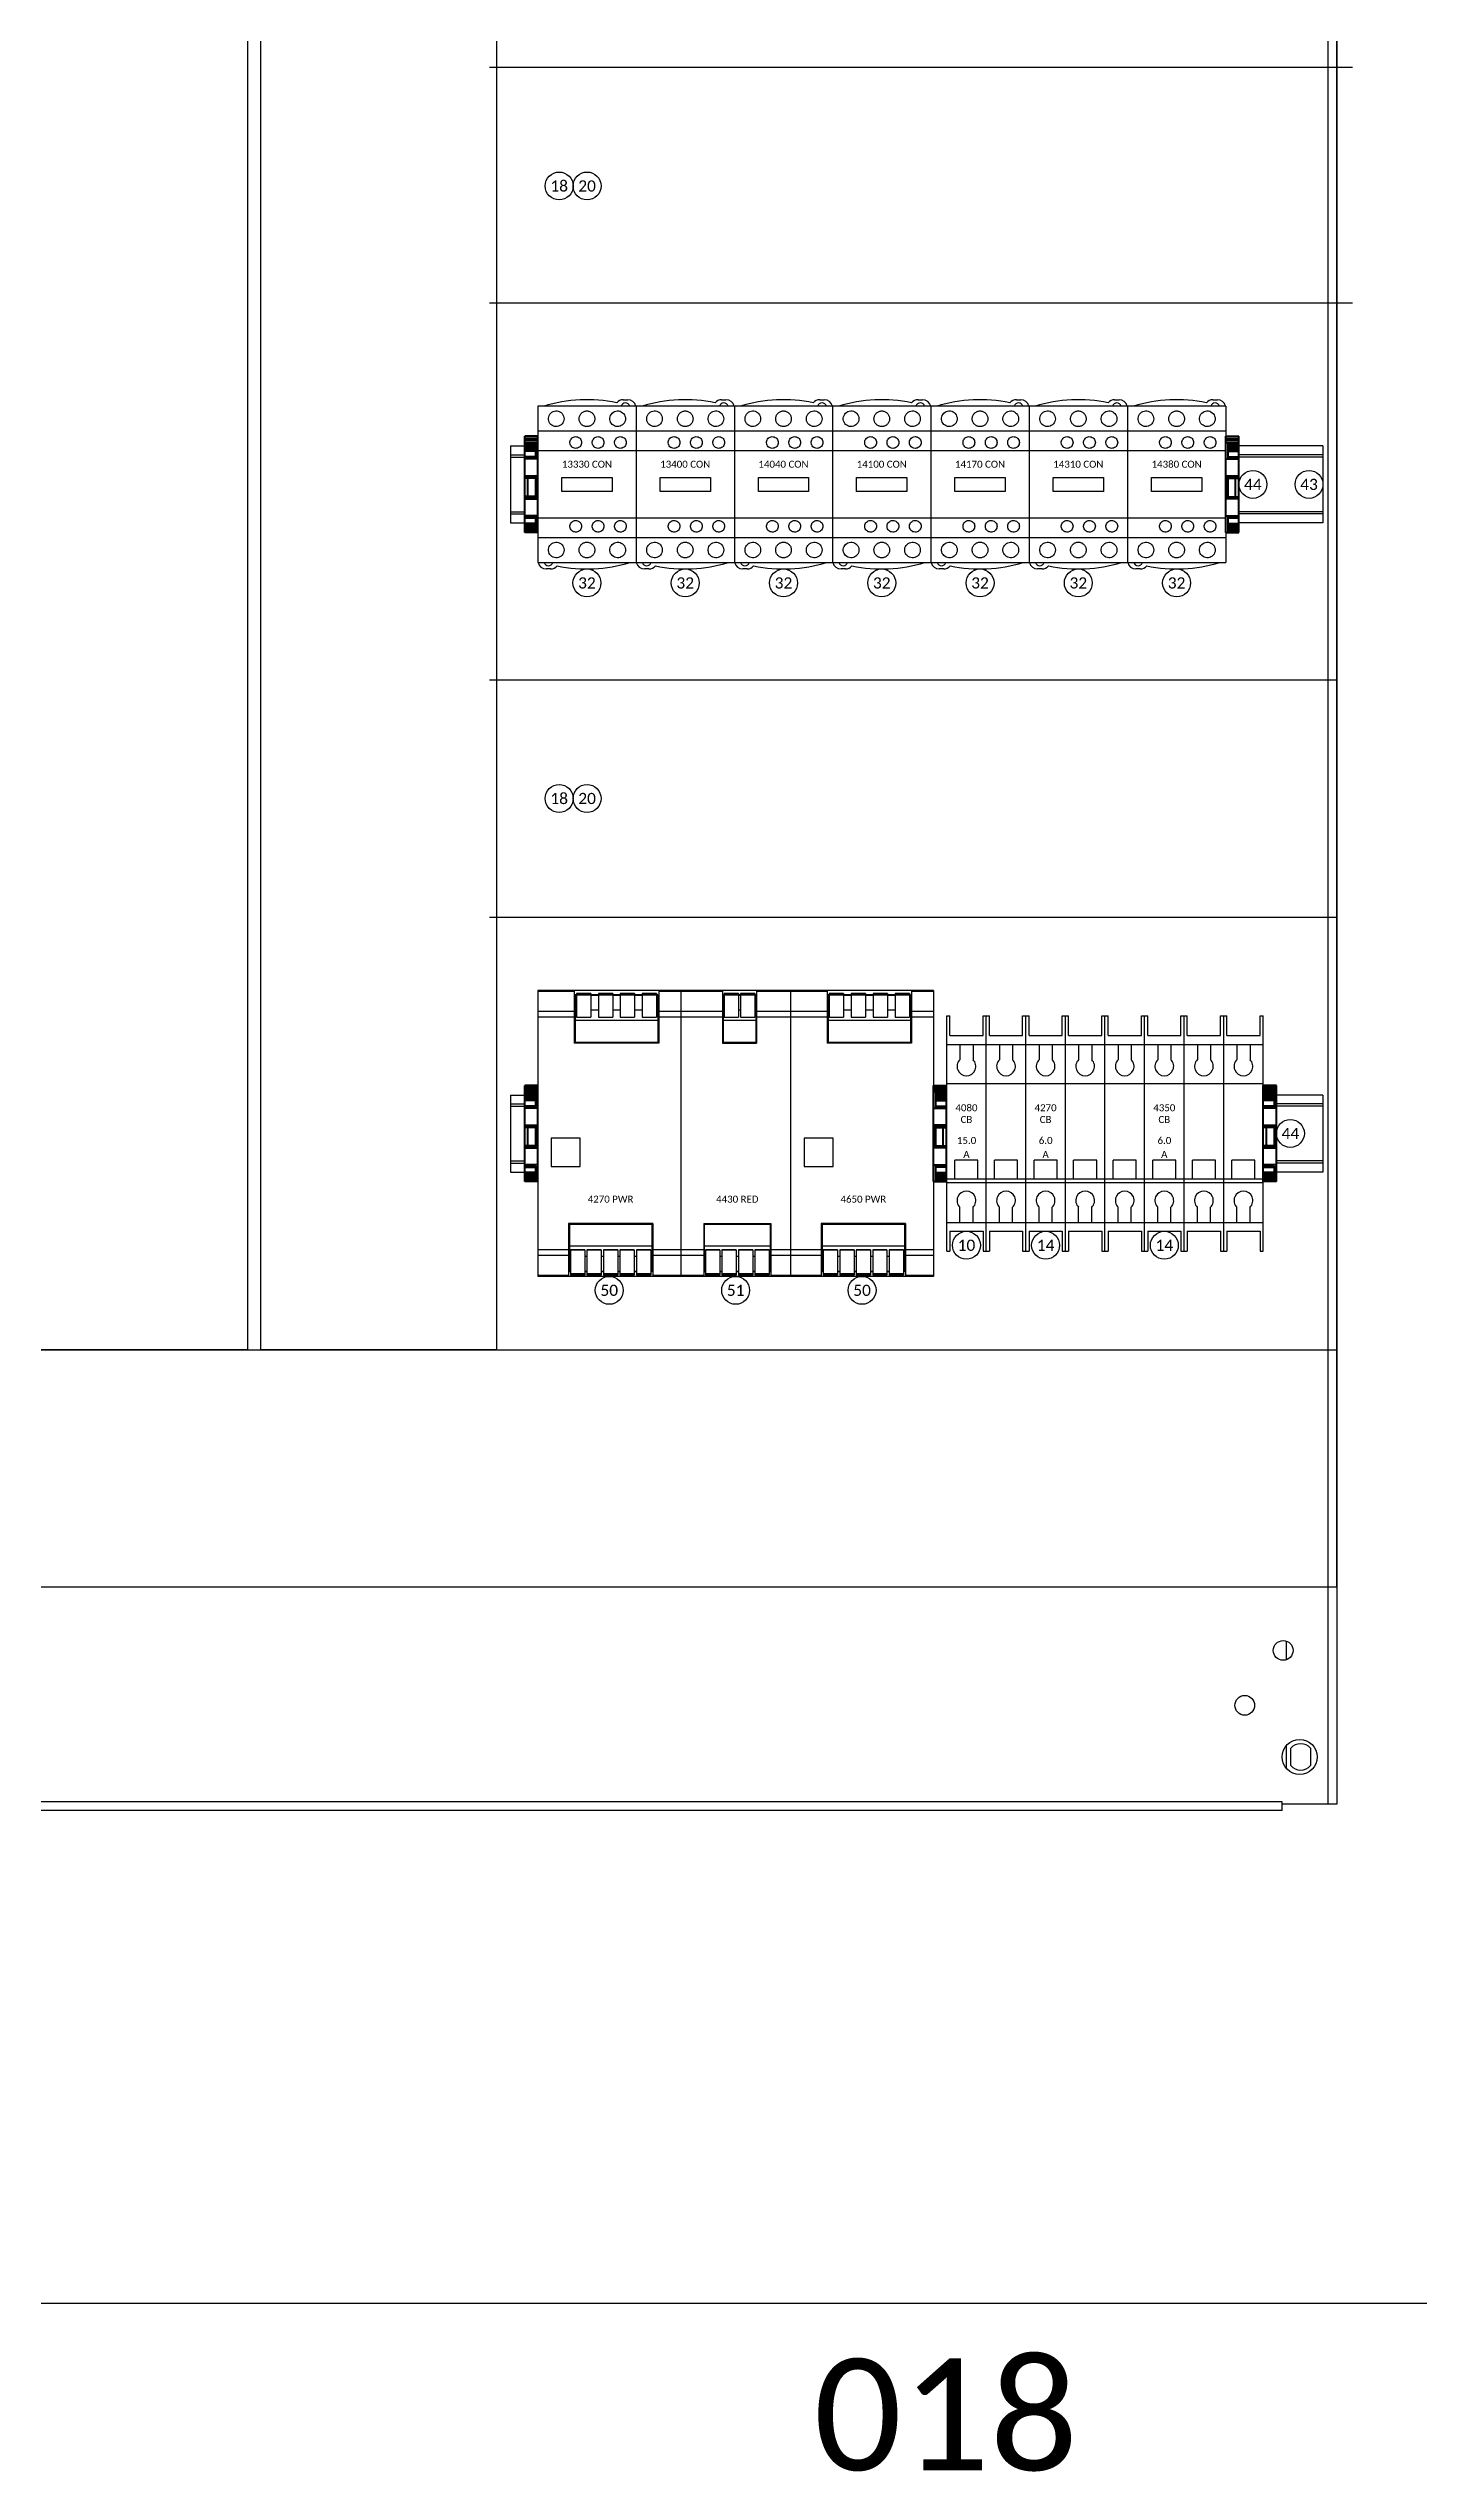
# Model space of a CAD drawing. Header units: inches. Extents: x 0 to 316, y -1 to 150.
# Drawn here: x 258.97 to 265.12, y 21.24 to 32.11 of the extents above; entities that cross this region are included whole.
import ezdxf
from ezdxf.enums import TextEntityAlignment as Align

# ---------------------------------------------------------------- set-up
doc = ezdxf.new("R2010")
doc.units = ezdxf.units.IN
doc.header["$MEASUREMENT"] = 0
doc.linetypes.add('HIDDEN2', pattern=[0.1875, 0.125, -0.0625])
doc.layers.add('AXIS', color=7, linetype='Continuous')
doc.styles.add('Calibri', font='calibri.ttf')

# ---------------------------------------------------------------- blocks, each defined once
blk = doc.blocks.new('LC1D18F7')
at = {"color": 2, "linetype": 'Continuous'}
for p, q in [((0, 1.4), (0, 0.95)), ((1.76, 1.4), (0, 1.4)), ((0.253, 1.292), (0.275, 1.304)), ((0.275, 1.304), (0.299, 1.312)), ((0.299, 1.312), (0.324, 1.315)), ((0.324, 1.315), (0.348, 1.314)), ((0.348, 1.314), (0.373, 1.308)), ((0.373, 1.308), (0.396, 1.298)), ((0.819, 1.301), (0.831, 1.306)), ((0.831, 1.306), (0.843, 1.31)), ((0.843, 1.31), (0.855, 1.313)), ((0.855, 1.313), (0.868, 1.314)), ((0.868, 1.314), (0.88, 1.315)), ((0.88, 1.315), (0.892, 1.314)), ((0.892, 1.314), (0.905, 1.313)), ((0.905, 1.313), (0.917, 1.31)), ((0.917, 1.31), (0.929, 1.306)), ((0.929, 1.306), (0.941, 1.301)), ((1.353, 1.292), (1.375, 1.304)), ((1.375, 1.304), (1.4, 1.312)), ((1.4, 1.312), (1.424, 1.315)), ((1.424, 1.315), (1.449, 1.314)), ((1.449, 1.314), (1.473, 1.308)), ((1.473, 1.308), (1.496, 1.298)), ((1.53, 1.515), (1.61, 1.515)), ((1.76, 1.4), (1.76, 0.95)), ((1.76, 0.95), (0, 0.95)), ((0, 0.95), (0, 0.6)), ((0.191, 1.187), (0.195, 1.212)), ((0.191, 1.163), (0.191, 1.187)), ((0.195, 1.138), (0.191, 1.163)), ((0.195, 1.212), (0.204, 1.236)), ((0.204, 1.114), (0.195, 1.138)), ((0.204, 1.236), (0.217, 1.258)), ((0.217, 1.092), (0.204, 1.114)), ((0.217, 1.258), (0.233, 1.276)), ((0.233, 1.074), (0.217, 1.092)), ((0.233, 1.276), (0.253, 1.292)), ((0.253, 1.058), (0.233, 1.074)), ((0.275, 1.046), (0.253, 1.058)), ((0.299, 1.038), (0.275, 1.046)), ((0.324, 1.035), (0.299, 1.038)), ((0.348, 1.036), (0.324, 1.035)), ((0.373, 1.042), (0.348, 1.036)), ((0.396, 1.052), (0.373, 1.042)), ((0.396, 1.298), (0.417, 1.285)), ((0.417, 1.065), (0.396, 1.052)), ((0.417, 1.285), (0.435, 1.268)), ((0.435, 1.082), (0.417, 1.065)), ((0.435, 1.268), (0.45, 1.247)), ((0.45, 1.103), (0.435, 1.082)), ((0.45, 1.247), (0.461, 1.224)), ((0.461, 1.126), (0.45, 1.103)), ((0.461, 1.224), (0.468, 1.2)), ((0.468, 1.15), (0.461, 1.126)), ((0.468, 1.2), (0.47, 1.175)), ((0.47, 1.175), (0.468, 1.15)), ((0.74, 1.181), (0.741, 1.193)), ((0.74, 1.169), (0.74, 1.181)), ((0.741, 1.157), (0.74, 1.169)), ((0.741, 1.193), (0.743, 1.206)), ((0.743, 1.144), (0.741, 1.157)), ((0.743, 1.206), (0.747, 1.218)), ((0.747, 1.132), (0.743, 1.144)), ((0.747, 1.218), (0.751, 1.23)), ((0.751, 1.12), (0.747, 1.132)), ((0.751, 1.23), (0.757, 1.242)), ((0.757, 1.108), (0.751, 1.12)), ((0.757, 1.242), (0.763, 1.252)), ((0.763, 1.098), (0.757, 1.108)), ((0.763, 1.252), (0.771, 1.263)), ((0.771, 1.087), (0.763, 1.098)), ((0.771, 1.263), (0.779, 1.272)), ((0.779, 1.078), (0.771, 1.087)), ((0.779, 1.272), (0.788, 1.28)), ((0.788, 1.07), (0.779, 1.078)), ((0.788, 1.28), (0.797, 1.288)), ((0.797, 1.062), (0.788, 1.07)), ((0.797, 1.288), (0.808, 1.295)), ((0.808, 1.055), (0.797, 1.062)), ((0.808, 1.295), (0.819, 1.301)), ((0.819, 1.049), (0.808, 1.055)), ((0.831, 1.044), (0.819, 1.049)), ((0.843, 1.04), (0.831, 1.044)), ((0.855, 1.037), (0.843, 1.04)), ((0.868, 1.036), (0.855, 1.037)), ((0.88, 1.035), (0.868, 1.036)), ((0.892, 1.036), (0.88, 1.035)), ((0.905, 1.037), (0.892, 1.036)), ((0.917, 1.04), (0.905, 1.037)), ((0.929, 1.044), (0.917, 1.04)), ((0.941, 1.049), (0.929, 1.044)), ((0.941, 1.301), (0.952, 1.295)), ((0.952, 1.055), (0.941, 1.049)), ((0.952, 1.295), (0.963, 1.288)), ((0.963, 1.062), (0.952, 1.055)), ((0.963, 1.288), (0.972, 1.28)), ((0.972, 1.07), (0.963, 1.062)), ((0.972, 1.28), (0.981, 1.272)), ((0.981, 1.078), (0.972, 1.07)), ((0.981, 1.272), (0.989, 1.263)), ((0.989, 1.087), (0.981, 1.078)), ((0.989, 1.263), (0.997, 1.252)), ((0.997, 1.098), (0.989, 1.087)), ((0.997, 1.252), (1.003, 1.242)), ((1.003, 1.108), (0.997, 1.098)), ((1.003, 1.242), (1.009, 1.23)), ((1.009, 1.12), (1.003, 1.108)), ((1.009, 1.23), (1.013, 1.218)), ((1.013, 1.132), (1.009, 1.12)), ((1.013, 1.218), (1.017, 1.206)), ((1.017, 1.144), (1.013, 1.132)), ((1.017, 1.206), (1.019, 1.193)), ((1.019, 1.157), (1.017, 1.144)), ((1.019, 1.193), (1.02, 1.181)), ((1.02, 1.169), (1.019, 1.157)), ((1.02, 1.181), (1.02, 1.169)), ((1.291, 1.187), (1.295, 1.212)), ((1.291, 1.163), (1.291, 1.187)), ((1.295, 1.138), (1.291, 1.163)), ((1.295, 1.212), (1.304, 1.236)), ((1.304, 1.114), (1.295, 1.138)), ((1.304, 1.236), (1.317, 1.258)), ((1.317, 1.092), (1.304, 1.114)), ((1.317, 1.258), (1.334, 1.276)), ((1.334, 1.074), (1.317, 1.092)), ((1.334, 1.276), (1.353, 1.292)), ((1.353, 1.058), (1.334, 1.074)), ((1.375, 1.046), (1.353, 1.058)), ((1.4, 1.038), (1.375, 1.046)), ((1.424, 1.035), (1.4, 1.038)), ((1.449, 1.036), (1.424, 1.035)), ((1.473, 1.042), (1.449, 1.036)), ((1.496, 1.052), (1.473, 1.042)), ((1.496, 1.298), (1.517, 1.284)), ((1.517, 1.066), (1.496, 1.052)), ((1.517, 1.284), (1.535, 1.268)), ((1.535, 1.082), (1.517, 1.066)), ((1.535, 1.268), (1.55, 1.247)), ((1.55, 1.103), (1.535, 1.082)), ((1.55, 1.247), (1.561, 1.224)), ((1.561, 1.126), (1.55, 1.103)), ((1.561, 1.224), (1.568, 1.2)), ((1.568, 1.15), (1.561, 1.126)), ((1.568, 1.2), (1.57, 1.175)), ((1.57, 1.175), (1.568, 1.15)), ((1.76, 0.95), (1.76, 0.6)), ((0, 0.6), (0, -0.6)), ((1.76, 0.6), (0, 0.6)), ((0.575, 0.759), (0.579, 0.778)), ((0.575, 0.741), (0.575, 0.759)), ((0.579, 0.722), (0.575, 0.741)), ((0.579, 0.778), (0.585, 0.796)), ((0.585, 0.704), (0.579, 0.722)), ((0.585, 0.796), (0.595, 0.812)), ((0.595, 0.688), (0.585, 0.704)), ((0.595, 0.812), (0.607, 0.826)), ((0.607, 0.674), (0.595, 0.688)), ((0.607, 0.826), (0.622, 0.837)), ((0.622, 0.663), (0.607, 0.674)), ((0.622, 0.837), (0.639, 0.847)), ((0.639, 0.653), (0.622, 0.663)), ((0.639, 0.847), (0.657, 0.852)), ((0.657, 0.648), (0.639, 0.653)), ((0.657, 0.852), (0.675, 0.855)), ((0.675, 0.645), (0.657, 0.648)), ((0.675, 0.855), (0.694, 0.854)), ((0.694, 0.646), (0.675, 0.645)), ((0.694, 0.854), (0.712, 0.85)), ((0.712, 0.65), (0.694, 0.646)), ((0.712, 0.85), (0.73, 0.842)), ((0.73, 0.658), (0.712, 0.65)), ((0.73, 0.842), (0.746, 0.832)), ((0.746, 0.668), (0.73, 0.658)), ((0.746, 0.832), (0.759, 0.819)), ((0.759, 0.681), (0.746, 0.668)), ((0.759, 0.819), (0.77, 0.804)), ((0.77, 0.696), (0.759, 0.681)), ((0.77, 0.804), (0.778, 0.787)), ((0.778, 0.713), (0.77, 0.696)), ((0.778, 0.787), (0.783, 0.768)), ((0.783, 0.732), (0.778, 0.713)), ((0.783, 0.768), (0.785, 0.75)), ((0.785, 0.75), (0.783, 0.732)), ((0.975, 0.759), (0.979, 0.778)), ((0.975, 0.741), (0.975, 0.759)), ((0.979, 0.722), (0.975, 0.741)), ((0.979, 0.778), (0.985, 0.796)), ((0.985, 0.704), (0.979, 0.722)), ((0.985, 0.796), (0.995, 0.812)), ((0.995, 0.688), (0.985, 0.704)), ((0.995, 0.812), (1.007, 0.826)), ((1.007, 0.674), (0.995, 0.688)), ((1.007, 0.826), (1.022, 0.838)), ((1.022, 0.662), (1.007, 0.674)), ((1.022, 0.838), (1.039, 0.847)), ((1.039, 0.653), (1.022, 0.662)), ((1.039, 0.847), (1.057, 0.852)), ((1.057, 0.648), (1.039, 0.653)), ((1.057, 0.852), (1.076, 0.855)), ((1.076, 0.645), (1.057, 0.648)), ((1.076, 0.855), (1.094, 0.854)), ((1.094, 0.646), (1.076, 0.645)), ((1.094, 0.854), (1.112, 0.85)), ((1.112, 0.65), (1.094, 0.646)), ((1.112, 0.85), (1.13, 0.842)), ((1.13, 0.658), (1.112, 0.65)), ((1.13, 0.842), (1.146, 0.832)), ((1.146, 0.668), (1.13, 0.658)), ((1.146, 0.832), (1.159, 0.819)), ((1.159, 0.681), (1.146, 0.668)), ((1.159, 0.819), (1.17, 0.804)), ((1.17, 0.696), (1.159, 0.681)), ((1.17, 0.804), (1.178, 0.787)), ((1.178, 0.713), (1.17, 0.696)), ((1.178, 0.787), (1.183, 0.768)), ((1.183, 0.732), (1.178, 0.713)), ((1.183, 0.768), (1.185, 0.75)), ((1.185, 0.75), (1.183, 0.732)), ((1.375, 0.759), (1.379, 0.778)), ((1.375, 0.741), (1.375, 0.759)), ((1.379, 0.722), (1.375, 0.741)), ((1.379, 0.778), (1.386, 0.796)), ((1.386, 0.704), (1.379, 0.722)), ((1.386, 0.796), (1.395, 0.812)), ((1.395, 0.688), (1.386, 0.704)), ((1.395, 0.812), (1.408, 0.826)), ((1.408, 0.674), (1.395, 0.688)), ((1.408, 0.826), (1.422, 0.838)), ((1.422, 0.662), (1.408, 0.674)), ((1.422, 0.838), (1.439, 0.847)), ((1.439, 0.653), (1.422, 0.662)), ((1.439, 0.847), (1.457, 0.852)), ((1.457, 0.648), (1.439, 0.653)), ((1.457, 0.852), (1.476, 0.855)), ((1.476, 0.645), (1.457, 0.648)), ((1.476, 0.855), (1.494, 0.854)), ((1.494, 0.646), (1.476, 0.645)), ((1.494, 0.854), (1.512, 0.85)), ((1.512, 0.65), (1.494, 0.646)), ((1.512, 0.85), (1.53, 0.842)), ((1.53, 0.658), (1.512, 0.65)), ((1.53, 0.842), (1.545, 0.832)), ((1.545, 0.668), (1.53, 0.658)), ((1.545, 0.832), (1.559, 0.819)), ((1.559, 0.681), (1.545, 0.668)), ((1.559, 0.819), (1.57, 0.804)), ((1.57, 0.696), (1.559, 0.681)), ((1.57, 0.804), (1.578, 0.787)), ((1.578, 0.713), (1.57, 0.696)), ((1.578, 0.787), (1.583, 0.769)), ((1.583, 0.731), (1.578, 0.713)), ((1.583, 0.769), (1.585, 0.75)), ((1.585, 0.75), (1.583, 0.731)), ((1.76, 0.6), (1.76, -0.6)), ((0.43, 0.125), (1.33, 0.125)), ((0.43, -0.125), (0.43, 0.125)), ((1.33, 0.125), (1.33, -0.125)), ((1.33, -0.125), (0.43, -0.125)), ((0, -0.6), (0, -0.95)), ((0, -0.6), (1.76, -0.6)), ((0.575, -0.741), (0.579, -0.722)), ((0.575, -0.759), (0.575, -0.741)), ((0.579, -0.778), (0.575, -0.759)), ((0.579, -0.722), (0.585, -0.704)), ((0.585, -0.796), (0.579, -0.778)), ((0.585, -0.704), (0.595, -0.688)), ((0.595, -0.812), (0.585, -0.796)), ((0.595, -0.688), (0.607, -0.674)), ((0.607, -0.826), (0.595, -0.812)), ((0.607, -0.674), (0.622, -0.663)), ((0.622, -0.837), (0.607, -0.826)), ((0.622, -0.663), (0.639, -0.653)), ((0.639, -0.847), (0.622, -0.837)), ((0.639, -0.653), (0.657, -0.648)), ((0.657, -0.852), (0.639, -0.847)), ((0.657, -0.648), (0.675, -0.645)), ((0.675, -0.855), (0.657, -0.852)), ((0.675, -0.645), (0.694, -0.646)), ((0.694, -0.854), (0.675, -0.855)), ((0.694, -0.646), (0.712, -0.65)), ((0.712, -0.85), (0.694, -0.854)), ((0.712, -0.65), (0.73, -0.658)), ((0.73, -0.842), (0.712, -0.85)), ((0.73, -0.658), (0.746, -0.668)), ((0.746, -0.832), (0.73, -0.842)), ((0.746, -0.668), (0.759, -0.681)), ((0.759, -0.819), (0.746, -0.832)), ((0.759, -0.681), (0.77, -0.696)), ((0.77, -0.804), (0.759, -0.819)), ((0.77, -0.696), (0.778, -0.713)), ((0.778, -0.787), (0.77, -0.804)), ((0.778, -0.713), (0.783, -0.732)), ((0.783, -0.768), (0.778, -0.787)), ((0.783, -0.732), (0.785, -0.75)), ((0.785, -0.75), (0.783, -0.768)), ((0.975, -0.741), (0.979, -0.722)), ((0.975, -0.759), (0.975, -0.741)), ((0.979, -0.778), (0.975, -0.759)), ((0.979, -0.722), (0.985, -0.704)), ((0.985, -0.796), (0.979, -0.778)), ((0.985, -0.704), (0.995, -0.688)), ((0.995, -0.812), (0.985, -0.796)), ((0.995, -0.688), (1.007, -0.674)), ((1.007, -0.826), (0.995, -0.812)), ((1.007, -0.674), (1.022, -0.662)), ((1.022, -0.838), (1.007, -0.826)), ((1.022, -0.662), (1.039, -0.653)), ((1.039, -0.847), (1.022, -0.838)), ((1.039, -0.653), (1.057, -0.648)), ((1.057, -0.852), (1.039, -0.847)), ((1.057, -0.648), (1.076, -0.645)), ((1.076, -0.855), (1.057, -0.852)), ((1.076, -0.645), (1.094, -0.646)), ((1.094, -0.854), (1.076, -0.855)), ((1.094, -0.646), (1.112, -0.65)), ((1.112, -0.85), (1.094, -0.854)), ((1.112, -0.65), (1.13, -0.658)), ((1.13, -0.842), (1.112, -0.85)), ((1.13, -0.658), (1.146, -0.668)), ((1.146, -0.832), (1.13, -0.842)), ((1.146, -0.668), (1.159, -0.681)), ((1.159, -0.819), (1.146, -0.832)), ((1.159, -0.681), (1.17, -0.696)), ((1.17, -0.804), (1.159, -0.819)), ((1.17, -0.696), (1.178, -0.713)), ((1.178, -0.787), (1.17, -0.804)), ((1.178, -0.713), (1.183, -0.732)), ((1.183, -0.768), (1.178, -0.787)), ((1.183, -0.732), (1.185, -0.75)), ((1.185, -0.75), (1.183, -0.768)), ((1.375, -0.741), (1.379, -0.722)), ((1.375, -0.759), (1.375, -0.741)), ((1.379, -0.778), (1.375, -0.759)), ((1.379, -0.722), (1.386, -0.704)), ((1.386, -0.796), (1.379, -0.778)), ((1.386, -0.704), (1.395, -0.688)), ((1.395, -0.812), (1.386, -0.796)), ((1.395, -0.688), (1.408, -0.674)), ((1.408, -0.826), (1.395, -0.812)), ((1.408, -0.674), (1.422, -0.662)), ((1.422, -0.838), (1.408, -0.826)), ((1.422, -0.662), (1.439, -0.653)), ((1.439, -0.847), (1.422, -0.838)), ((1.439, -0.653), (1.457, -0.648)), ((1.457, -0.852), (1.439, -0.847)), ((1.457, -0.648), (1.476, -0.645)), ((1.476, -0.855), (1.457, -0.852)), ((1.476, -0.645), (1.494, -0.646)), ((1.494, -0.854), (1.476, -0.855)), ((1.494, -0.646), (1.512, -0.65)), ((1.512, -0.85), (1.494, -0.854)), ((1.512, -0.65), (1.53, -0.658)), ((1.53, -0.842), (1.512, -0.85)), ((1.53, -0.658), (1.545, -0.668)), ((1.545, -0.832), (1.53, -0.842)), ((1.545, -0.668), (1.559, -0.681)), ((1.559, -0.819), (1.545, -0.832)), ((1.559, -0.681), (1.57, -0.696)), ((1.57, -0.804), (1.559, -0.819)), ((1.57, -0.696), (1.578, -0.713)), ((1.578, -0.787), (1.57, -0.804)), ((1.578, -0.713), (1.583, -0.731)), ((1.583, -0.769), (1.578, -0.787)), ((1.583, -0.731), (1.585, -0.75)), ((1.585, -0.75), (1.583, -0.769)), ((1.76, -0.6), (1.76, -0.95)), ((0, -0.95), (0, -1.4)), ((0, -0.95), (1.76, -0.95)), ((0.191, -1.163), (0.195, -1.138)), ((0.191, -1.187), (0.191, -1.163)), ((0.195, -1.212), (0.191, -1.187)), ((0.195, -1.138), (0.204, -1.114)), ((0.204, -1.236), (0.195, -1.212)), ((0.204, -1.114), (0.217, -1.092)), ((0.217, -1.258), (0.204, -1.236)), ((0.217, -1.092), (0.233, -1.074)), ((0.233, -1.276), (0.217, -1.258)), ((0.233, -1.074), (0.253, -1.058)), ((0.253, -1.292), (0.233, -1.276)), ((0.253, -1.058), (0.275, -1.046)), ((0.275, -1.304), (0.253, -1.292)), ((0.275, -1.046), (0.299, -1.038)), ((0.299, -1.038), (0.324, -1.035)), ((0.324, -1.035), (0.348, -1.036)), ((0.348, -1.036), (0.373, -1.042)), ((0.373, -1.042), (0.396, -1.052)), ((0.396, -1.298), (0.373, -1.308)), ((0.396, -1.052), (0.417, -1.065)), ((0.417, -1.285), (0.396, -1.298)), ((0.417, -1.065), (0.435, -1.082)), ((0.435, -1.268), (0.417, -1.285)), ((0.435, -1.082), (0.45, -1.103)), ((0.45, -1.247), (0.435, -1.268)), ((0.45, -1.103), (0.461, -1.126)), ((0.461, -1.224), (0.45, -1.247)), ((0.461, -1.126), (0.468, -1.15)), ((0.468, -1.2), (0.461, -1.224)), ((0.468, -1.15), (0.47, -1.175)), ((0.47, -1.175), (0.468, -1.2)), ((0.74, -1.169), (0.741, -1.157)), ((0.74, -1.181), (0.74, -1.169)), ((0.741, -1.193), (0.74, -1.181)), ((0.741, -1.157), (0.743, -1.144)), ((0.743, -1.206), (0.741, -1.193)), ((0.743, -1.144), (0.747, -1.132)), ((0.747, -1.218), (0.743, -1.206)), ((0.747, -1.132), (0.751, -1.12)), ((0.751, -1.23), (0.747, -1.218)), ((0.751, -1.12), (0.757, -1.108)), ((0.757, -1.242), (0.751, -1.23)), ((0.757, -1.108), (0.763, -1.098)), ((0.763, -1.252), (0.757, -1.242)), ((0.763, -1.098), (0.771, -1.087)), ((0.771, -1.263), (0.763, -1.252)), ((0.771, -1.087), (0.779, -1.078)), ((0.779, -1.272), (0.771, -1.263)), ((0.779, -1.078), (0.788, -1.07)), ((0.788, -1.28), (0.779, -1.272)), ((0.788, -1.07), (0.797, -1.062)), ((0.797, -1.288), (0.788, -1.28)), ((0.797, -1.062), (0.808, -1.055)), ((0.808, -1.295), (0.797, -1.288)), ((0.808, -1.055), (0.819, -1.049)), ((0.819, -1.301), (0.808, -1.295)), ((0.819, -1.049), (0.831, -1.044)), ((0.831, -1.306), (0.819, -1.301)), ((0.831, -1.044), (0.843, -1.04)), ((0.843, -1.04), (0.855, -1.037)), ((0.855, -1.037), (0.868, -1.036)), ((0.868, -1.036), (0.88, -1.035)), ((0.88, -1.035), (0.892, -1.036)), ((0.892, -1.036), (0.905, -1.037)), ((0.905, -1.037), (0.917, -1.04)), ((0.917, -1.04), (0.929, -1.044)), ((0.929, -1.044), (0.941, -1.049)), ((0.941, -1.301), (0.929, -1.306)), ((0.941, -1.049), (0.952, -1.055)), ((0.952, -1.295), (0.941, -1.301)), ((0.952, -1.055), (0.963, -1.062)), ((0.963, -1.288), (0.952, -1.295)), ((0.963, -1.062), (0.972, -1.07)), ((0.972, -1.28), (0.963, -1.288)), ((0.972, -1.07), (0.981, -1.078)), ((0.981, -1.272), (0.972, -1.28)), ((0.981, -1.078), (0.989, -1.087)), ((0.989, -1.263), (0.981, -1.272)), ((0.989, -1.087), (0.997, -1.098)), ((0.997, -1.252), (0.989, -1.263)), ((0.997, -1.098), (1.003, -1.108)), ((1.003, -1.242), (0.997, -1.252)), ((1.003, -1.108), (1.009, -1.12)), ((1.009, -1.23), (1.003, -1.242)), ((1.009, -1.12), (1.013, -1.132)), ((1.013, -1.218), (1.009, -1.23)), ((1.013, -1.132), (1.017, -1.144)), ((1.017, -1.206), (1.013, -1.218)), ((1.017, -1.144), (1.019, -1.157)), ((1.019, -1.193), (1.017, -1.206)), ((1.019, -1.157), (1.02, -1.169)), ((1.02, -1.181), (1.019, -1.193)), ((1.02, -1.169), (1.02, -1.181)), ((1.291, -1.163), (1.295, -1.138)), ((1.291, -1.187), (1.291, -1.163)), ((1.295, -1.212), (1.291, -1.187)), ((1.295, -1.138), (1.304, -1.114)), ((1.304, -1.236), (1.295, -1.212)), ((1.304, -1.114), (1.317, -1.092)), ((1.317, -1.258), (1.304, -1.236)), ((1.317, -1.092), (1.334, -1.074)), ((1.334, -1.276), (1.317, -1.258)), ((1.334, -1.074), (1.353, -1.058)), ((1.353, -1.292), (1.334, -1.276)), ((1.353, -1.058), (1.375, -1.046)), ((1.375, -1.304), (1.353, -1.292)), ((1.375, -1.046), (1.4, -1.038)), ((1.4, -1.038), (1.424, -1.035)), ((1.424, -1.035), (1.449, -1.036)), ((1.449, -1.036), (1.473, -1.042)), ((1.473, -1.042), (1.496, -1.052)), ((1.496, -1.298), (1.473, -1.308)), ((1.496, -1.052), (1.517, -1.066)), ((1.517, -1.284), (1.496, -1.298)), ((1.517, -1.066), (1.535, -1.082)), ((1.535, -1.268), (1.517, -1.284)), ((1.535, -1.082), (1.55, -1.103)), ((1.55, -1.247), (1.535, -1.268)), ((1.55, -1.103), (1.561, -1.126)), ((1.561, -1.224), (1.55, -1.247)), ((1.561, -1.126), (1.568, -1.15)), ((1.568, -1.2), (1.561, -1.224)), ((1.568, -1.15), (1.57, -1.175)), ((1.57, -1.175), (1.568, -1.2)), ((1.76, -0.95), (1.76, -1.4)), ((0, -1.4), (1.76, -1.4)), ((0.23, -1.515), (0.15, -1.515)), ((0.299, -1.312), (0.275, -1.304)), ((0.324, -1.315), (0.299, -1.312)), ((0.348, -1.314), (0.324, -1.315)), ((0.373, -1.308), (0.348, -1.314)), ((0.843, -1.31), (0.831, -1.306)), ((0.855, -1.313), (0.843, -1.31)), ((0.868, -1.314), (0.855, -1.313)), ((0.88, -1.315), (0.868, -1.314)), ((0.892, -1.314), (0.88, -1.315)), ((0.905, -1.313), (0.892, -1.314)), ((0.917, -1.31), (0.905, -1.313)), ((0.929, -1.306), (0.917, -1.31)), ((1.4, -1.312), (1.375, -1.304)), ((1.424, -1.315), (1.4, -1.312)), ((1.449, -1.314), (1.424, -1.315)), ((1.473, -1.308), (1.449, -1.314))]:
    blk.add_line(p, q, dxfattribs=at)
for centre, radius, start, end in [((0.88, -1.141), 2.656, 78.3924, 106.9209), ((1.53, 1.365), 0.15, 90, 140.3698), ((1.57, 1.38), 0.08, 14.4775, 165.5225), ((1.61, 1.365), 0.15, 13.4934, 90), ((0.15, -1.365), 0.15, 193.4934, 270), ((0.19, -1.38), 0.08, 194.4775, 345.5225), ((0.23, -1.365), 0.15, 270, 320.3698), ((0.88, 1.141), 2.656, 258.3924, 286.9209)]:
    blk.add_arc(centre, radius, start, end, dxfattribs=at)
at = {"color": 3, "style": 'Calibri'}
blk.add_attdef('DEVICE', text='', height=0.125, dxfattribs=at).set_placement((0.88, 0.361), align=Align.MIDDLE_CENTER)
blk = doc.blocks.new('A$C29732917')
at = {"lineweight": 50}
for p, q in [((-25.4, 3.6), (-25.4, -2.4)), ((18.4, 3.6), (-25.4, 3.6)), ((-24.4, 3.6), (-24.4, -2.4)), ((-23.8, 3.6), (-23.8, -2.4)), ((-23.6, 3.6), (-23.6, -2.4)), ((-22.6, 3.6), (-22.6, -2.4)), ((-22.2, 2.6), (-15.5, 2.6)), ((-22.2, -2.4), (-22.2, 2.6)), ((-21.5, 2.6), (-21.5, -2.4)), ((-21.4, 2.6), (-21.4, -2.4)), ((-20.5, 2.6), (-20.5, -2.4)), ((-20.1, 2.6), (-20.1, -2.4)), ((-19.3, -2.4), (-19.3, 2.6)), ((-18.6, 2.6), (-18.6, -2.4)), ((-16, 2.6), (-16, -2.4)), ((-15.8, 2.6), (-15.8, -2.4)), ((-15.6, 2.6), (-15.6, -2.4)), ((-15.5, -2.4), (-15.5, 2.6)), ((-15.1, 3.6), (-15.1, -2.4)), ((-7.3, 3.1), (3.1, 3.1)), ((-7.3, -2.4), (-7.3, 3.1)), ((-6.9, -2.4), (-6.9, 3.1)), ((-6.6, 3.1), (-6.6, -2.4)), ((-6.3, 3.1), (-6.3, -2.4)), ((-6.1, 2.6), (1.9, 2.6)), ((2.1, 3.1), (2.1, -2.4)), ((2.3, 3.1), (2.3, -2.4)), ((2.7, 3.1), (2.7, -2.4)), ((3.1, -2.4), (3.1, 3.1)), ((10.8, 3.6), (10.8, -2.4)), ((11.3, 2.6), (17.9, 2.6)), ((11.3, -2.4), (11.3, 2.6)), ((11.4, -2.4), (11.4, 2.6)), ((11.6, 2.6), (11.6, -2.4)), ((11.8, -2.4), (11.8, 2.6)), ((14.3, 2.6), (14.3, -2.4)), ((15, 2.6), (15, -2.4)), ((15.8, 2.6), (15.8, -2.4)), ((16.3, 2.6), (16.3, -2.4)), ((17.2, 2.6), (17.2, -2.4)), ((17.2, 2.6), (17.2, -2.4)), ((17.9, -2.4), (17.9, 2.6)), ((18.4, 3.6), (18.4, -2.4)), ((18.4, -2.4), (-25.4, -2.4)), ((1.9, -0.9), (-6.1, -0.9))]:
    blk.add_line(p, q, dxfattribs=at)
at = {"lineweight": 25}
blk.add_line((-15.6, -2.4), (-16, -2.4), dxfattribs=at)
at = {"lineweight": 50}
for centre, start, end in [((-6.1, 2.4), 90, 180), ((1.9, 2.4), 0, 90), ((-6.1, -0.7), 180, 270), ((1.9, -0.7), 270, 0)]:
    blk.add_arc(centre, 0.2, start, end, dxfattribs=at)
blk = doc.blocks.new('Reference Number')
at = {"color": 6, "linetype": 'Continuous'}
blk.add_circle((0, 0), 0.125, dxfattribs=at)
at = {"color": 6, "linetype": 'Continuous', "style": 'Calibri'}
blk.add_attdef('REFERENCE_#', text='', height=0.1, dxfattribs=at).set_placement((0, 0), align=Align.MIDDLE_CENTER)
blk = doc.blocks.new('787-740')
at = {"color": 2}
for p, q in [((2.559, 5.118), (0, 5.118)), ((0, 5.118), (0, 0)), ((0.654, 5.102), (0, 5.102)), ((0.654, 5.118), (0.654, 4.173)), ((0.691, 5.039), (0.671, 5.039)), ((0.671, 5.039), (0.671, 4.173)), ((0.691, 5.029), (0.671, 5.029)), ((0.947, 5.064), (0.691, 5.064)), ((0.947, 5.064), (0.691, 5.064)), ((0.691, 5.064), (0.691, 4.64)), ((0.947, 5.058), (0.691, 5.058)), ((0.947, 5.038), (0.691, 5.038)), ((0.947, 5.064), (0.947, 4.64)), ((1.085, 5.039), (0.947, 5.039)), ((1.085, 5.029), (0.947, 5.029)), ((1.341, 5.064), (1.085, 5.064)), ((1.341, 5.064), (1.085, 5.064)), ((1.085, 5.064), (1.085, 4.64)), ((1.341, 5.058), (1.085, 5.058)), ((1.341, 5.038), (1.085, 5.038)), ((1.341, 5.064), (1.341, 4.64)), ((1.478, 5.039), (1.341, 5.039)), ((1.478, 5.029), (1.341, 5.029)), ((1.734, 5.064), (1.478, 5.064)), ((1.734, 5.064), (1.478, 5.064)), ((1.478, 5.064), (1.478, 4.64)), ((1.734, 5.058), (1.478, 5.058)), ((1.734, 5.038), (1.478, 5.038)), ((1.734, 5.064), (1.734, 4.64)), ((1.872, 5.039), (1.734, 5.039)), ((1.872, 5.029), (1.734, 5.029)), ((2.128, 5.064), (1.872, 5.064)), ((2.128, 5.064), (1.872, 5.064)), ((1.872, 5.064), (1.872, 4.64)), ((2.128, 5.058), (1.872, 5.058)), ((2.128, 5.038), (1.872, 5.038)), ((2.128, 5.064), (2.128, 4.64)), ((2.148, 5.039), (2.128, 5.039)), ((2.148, 5.029), (2.128, 5.029)), ((2.148, 5.039), (2.148, 4.173)), ((2.165, 5.118), (2.165, 4.173)), ((2.559, 5.102), (2.165, 5.102)), ((2.559, 5.118), (2.559, 0)), ((0.654, 4.743), (0, 4.743)), ((0.654, 4.641), (0, 4.641)), ((0.691, 4.764), (0.671, 4.764)), ((2.148, 4.58), (0.671, 4.58)), ((0.691, 4.64), (0.947, 4.64)), ((1.085, 4.764), (0.947, 4.764)), ((1.085, 4.64), (1.341, 4.64)), ((1.478, 4.764), (1.341, 4.764)), ((1.478, 4.64), (1.734, 4.64)), ((1.872, 4.764), (1.734, 4.764)), ((1.872, 4.64), (2.128, 4.64)), ((2.148, 4.764), (2.128, 4.764)), ((2.559, 4.743), (2.165, 4.743)), ((2.559, 4.641), (2.165, 4.641)), ((2.165, 4.173), (0.654, 4.173)), ((2.148, 4.189), (0.671, 4.189)), ((0.24, 2.472), (0.24, 1.969)), ((0.76, 2.472), (0.24, 2.472)), ((0.76, 1.969), (0.76, 2.472)), ((0.24, 1.969), (0.76, 1.969)), ((2.059, 0.945), (0.547, 0.945)), ((0.547, 0.945), (0.547, 0)), ((0.565, 0.945), (0.565, 0.079)), ((2.041, 0.929), (0.565, 0.929)), ((2.041, 0.945), (2.041, 0.079)), ((2.059, 0.945), (2.059, 0)), ((0.547, 0.477), (0, 0.477)), ((2.041, 0.538), (0.565, 0.538)), ((0.585, 0.478), (0.585, 0.022)), ((0.841, 0.478), (0.585, 0.478)), ((0.841, 0.471), (0.585, 0.471)), ((0.841, 0.478), (0.841, 0.022)), ((0.88, 0.478), (0.88, 0.022)), ((1.136, 0.478), (0.88, 0.478)), ((1.136, 0.471), (0.88, 0.471)), ((1.136, 0.478), (1.136, 0.022)), ((1.175, 0.478), (1.175, 0.022)), ((1.431, 0.478), (1.175, 0.478)), ((1.431, 0.471), (1.175, 0.471)), ((1.431, 0.478), (1.431, 0.022)), ((1.47, 0.478), (1.47, 0.022)), ((1.726, 0.478), (1.47, 0.478)), ((1.726, 0.471), (1.47, 0.471)), ((1.726, 0.478), (1.726, 0.022)), ((1.766, 0.478), (1.766, 0.022)), ((2.022, 0.478), (1.766, 0.478)), ((2.022, 0.471), (1.766, 0.471)), ((2.022, 0.478), (2.022, 0.022)), ((2.559, 0.477), (2.059, 0.477)), ((0.547, 0.375), (0, 0.375)), ((0.547, 0.016), (0, 0.016)), ((2.559, 0), (0, 0)), ((0.585, 0.354), (0.565, 0.354)), ((0.585, 0.089), (0.565, 0.089)), ((0.585, 0.079), (0.565, 0.079)), ((0.841, 0.048), (0.585, 0.048)), ((0.841, 0.028), (0.585, 0.028)), ((0.585, 0.022), (0.841, 0.022)), ((0.841, 0.022), (0.585, 0.022)), ((0.88, 0.354), (0.841, 0.354)), ((0.88, 0.089), (0.841, 0.089)), ((0.88, 0.079), (0.841, 0.079)), ((1.136, 0.048), (0.88, 0.048)), ((1.136, 0.028), (0.88, 0.028)), ((0.88, 0.022), (1.136, 0.022)), ((1.136, 0.022), (0.88, 0.022)), ((1.175, 0.354), (1.136, 0.354)), ((1.175, 0.089), (1.136, 0.089)), ((1.175, 0.079), (1.136, 0.079)), ((1.431, 0.048), (1.175, 0.048)), ((1.431, 0.028), (1.175, 0.028)), ((1.175, 0.022), (1.431, 0.022)), ((1.431, 0.022), (1.175, 0.022)), ((1.47, 0.354), (1.431, 0.354)), ((1.47, 0.089), (1.431, 0.089)), ((1.47, 0.079), (1.431, 0.079)), ((1.726, 0.048), (1.47, 0.048)), ((1.726, 0.028), (1.47, 0.028)), ((1.47, 0.022), (1.726, 0.022)), ((1.726, 0.022), (1.47, 0.022)), ((1.766, 0.354), (1.726, 0.354)), ((1.766, 0.089), (1.726, 0.089)), ((1.766, 0.079), (1.726, 0.079)), ((2.022, 0.048), (1.766, 0.048)), ((2.022, 0.028), (1.766, 0.028)), ((1.766, 0.022), (2.022, 0.022)), ((2.022, 0.022), (1.766, 0.022)), ((2.041, 0.354), (2.022, 0.354)), ((2.041, 0.089), (2.022, 0.089)), ((2.041, 0.079), (2.022, 0.079)), ((2.559, 0.375), (2.059, 0.375)), ((2.559, 0.016), (2.059, 0.016))]:
    blk.add_line(p, q, dxfattribs=at)
at = {"color": 3, "style": 'Calibri'}
blk.add_attdef('DEVICE', text='', height=0.125, dxfattribs=at).set_placement((1.303, 1.32), align=Align.CENTER)
blk = doc.blocks.new('787-783')
at = {"color": 2}
for p, q in [((1.969, 5.118), (0, 5.118)), ((0, 5.118), (0, 0)), ((0.748, 5.102), (0, 5.102)), ((0.748, 5.118), (0.748, 4.173)), ((0.778, 5.039), (0.758, 5.039)), ((0.758, 5.039), (0.758, 4.173)), ((1.348, 5.038), (0.758, 5.038)), ((0.778, 5.029), (0.758, 5.029)), ((1.033, 5.064), (0.778, 5.064)), ((1.033, 5.064), (0.778, 5.064)), ((0.778, 5.064), (0.778, 4.64)), ((1.033, 5.058), (0.778, 5.058)), ((1.033, 5.038), (0.778, 5.038)), ((1.033, 5.064), (1.033, 4.64)), ((1.073, 5.039), (1.033, 5.039)), ((1.073, 5.029), (1.033, 5.029)), ((1.329, 5.064), (1.073, 5.064)), ((1.329, 5.064), (1.073, 5.064)), ((1.073, 5.064), (1.073, 4.64)), ((1.329, 5.058), (1.073, 5.058)), ((1.329, 5.038), (1.073, 5.038)), ((1.329, 5.064), (1.329, 4.64)), ((1.348, 5.039), (1.329, 5.039)), ((1.348, 5.029), (1.329, 5.029)), ((1.348, 5.039), (1.348, 4.173)), ((1.358, 5.118), (1.358, 4.173)), ((1.969, 5.102), (1.358, 5.102)), ((1.969, 5.118), (1.969, 0)), ((0.748, 4.743), (0, 4.743)), ((0.748, 4.641), (0, 4.641)), ((0.778, 4.764), (0.758, 4.764)), ((1.348, 4.58), (0.758, 4.58)), ((0.778, 4.64), (1.033, 4.64)), ((1.073, 4.764), (1.033, 4.764)), ((1.073, 4.64), (1.329, 4.64)), ((1.348, 4.764), (1.329, 4.764)), ((1.969, 4.743), (1.358, 4.743)), ((1.969, 4.641), (1.358, 4.641)), ((0.748, 4.173), (1.358, 4.173)), ((1.348, 4.189), (0.758, 4.189)), ((0.413, 0.945), (0.413, 0)), ((0.413, 0.945), (1.614, 0.945)), ((0.423, 0.945), (0.423, 0.079)), ((1.604, 0.929), (0.423, 0.929)), ((1.604, 0.945), (1.604, 0.079)), ((1.614, 0.945), (1.614, 0)), ((0.413, 0.477), (0, 0.477)), ((1.604, 0.538), (0.423, 0.538)), ((0.443, 0.478), (0.443, 0.022)), ((0.699, 0.478), (0.443, 0.478)), ((0.699, 0.471), (0.443, 0.471)), ((0.699, 0.478), (0.699, 0.022)), ((0.738, 0.478), (0.738, 0.022)), ((0.994, 0.478), (0.738, 0.478)), ((0.994, 0.471), (0.738, 0.471)), ((0.994, 0.478), (0.994, 0.022)), ((1.033, 0.478), (1.033, 0.022)), ((1.289, 0.478), (1.033, 0.478)), ((1.289, 0.471), (1.033, 0.471)), ((1.289, 0.478), (1.289, 0.022)), ((1.329, 0.478), (1.329, 0.022)), ((1.585, 0.478), (1.329, 0.478)), ((1.585, 0.471), (1.329, 0.471)), ((1.585, 0.478), (1.585, 0.022)), ((1.969, 0.477), (1.614, 0.477)), ((0.413, 0.375), (0, 0.375)), ((0.413, 0.016), (0, 0.016)), ((1.969, 0), (0, 0)), ((0.443, 0.354), (0.423, 0.354)), ((0.443, 0.089), (0.423, 0.089)), ((0.443, 0.079), (0.423, 0.079)), ((0.699, 0.048), (0.443, 0.048)), ((0.699, 0.028), (0.443, 0.028)), ((0.443, 0.022), (0.699, 0.022)), ((0.699, 0.022), (0.443, 0.022)), ((0.738, 0.354), (0.699, 0.354)), ((0.738, 0.089), (0.699, 0.089)), ((0.738, 0.079), (0.699, 0.079)), ((0.994, 0.048), (0.738, 0.048)), ((0.994, 0.028), (0.738, 0.028)), ((0.738, 0.022), (0.994, 0.022)), ((0.994, 0.022), (0.738, 0.022)), ((1.033, 0.354), (0.994, 0.354)), ((1.033, 0.089), (0.994, 0.089)), ((1.033, 0.079), (0.994, 0.079)), ((1.289, 0.048), (1.033, 0.048)), ((1.289, 0.028), (1.033, 0.028)), ((1.033, 0.022), (1.289, 0.022)), ((1.289, 0.022), (1.033, 0.022)), ((1.329, 0.354), (1.289, 0.354)), ((1.329, 0.089), (1.289, 0.089)), ((1.329, 0.079), (1.289, 0.079)), ((1.585, 0.048), (1.329, 0.048)), ((1.585, 0.028), (1.329, 0.028)), ((1.329, 0.022), (1.585, 0.022)), ((1.585, 0.022), (1.329, 0.022)), ((1.604, 0.354), (1.585, 0.354)), ((1.604, 0.089), (1.585, 0.089)), ((1.604, 0.079), (1.585, 0.079)), ((1.969, 0.375), (1.614, 0.375)), ((1.969, 0.016), (1.614, 0.016))]:
    blk.add_line(p, q, dxfattribs=at)
at = {"color": 3, "style": 'Calibri'}
blk.add_attdef('DEVICE', text='', height=0.125, dxfattribs=at).set_placement((1.014, 1.32), align=Align.CENTER)
blk = doc.blocks.new('A$C76BC4C6C - BLANK')
at = {"color": 2}
for p, q in [((0, -2.106), (0, 2.106)), ((0, 2.106), (0.057, 2.106)), ((0.057, 1.752), (0.057, 2.106)), ((0.057, 1.752), (0.652, 1.752)), ((0.652, 2.106), (0.709, 2.106)), ((0.652, 1.752), (0.652, 2.106)), ((0.709, -2.106), (0.709, 2.106)), ((0, 1.594), (0.709, 1.594)), ((0.237, 1.594), (0.237, 1.321)), ((0.472, 1.594), (0.472, 1.321)), ((0.709, 0.886), (0, 0.886)), ((0.709, -0.819), (0, -0.819)), ((0.148, -0.819), (0.148, -0.476)), ((0.56, -0.476), (0.148, -0.476)), ((0.56, -0.819), (0.56, -0.476)), ((0.709, -0.886), (0, -0.886)), ((0, -1.594), (0.709, -1.594)), ((0.237, -1.594), (0.237, -1.321)), ((0.472, -1.594), (0.472, -1.321)), ((0, -2.106), (0.057, -2.106)), ((0.057, -1.752), (0.652, -1.752)), ((0.057, -1.752), (0.057, -2.106)), ((0.652, -1.752), (0.652, -2.106)), ((0.652, -2.106), (0.709, -2.106))]:
    blk.add_line(p, q, dxfattribs=at)
for centre, start, end in [((0.354, 1.201), 134.32, 45.68), ((0.354, -1.201), 314.32, 225.68)]:
    blk.add_arc(centre, 0.168, start, end, dxfattribs=at)
blk = doc.blocks.new('A$C76BC4C6C')
at = {"color": 2}
for p, q in [((0, -2.106), (0, 2.106)), ((0, 2.106), (0.057, 2.106)), ((0.057, 1.752), (0.057, 2.106)), ((0.057, 1.752), (0.652, 1.752)), ((0.652, 2.106), (0.709, 2.106)), ((0.652, 1.752), (0.652, 2.106)), ((0.709, -2.106), (0.709, 2.106)), ((0, 1.594), (0.709, 1.594)), ((0.237, 1.594), (0.237, 1.321)), ((0.472, 1.594), (0.472, 1.321)), ((0.709, 0.886), (0, 0.886)), ((0.709, -0.819), (0, -0.819)), ((0.148, -0.819), (0.148, -0.476)), ((0.56, -0.476), (0.148, -0.476)), ((0.56, -0.819), (0.56, -0.476)), ((0.709, -0.886), (0, -0.886)), ((0, -1.594), (0.709, -1.594)), ((0.237, -1.594), (0.237, -1.321)), ((0.472, -1.594), (0.472, -1.321)), ((0, -2.106), (0.057, -2.106)), ((0.057, -1.752), (0.652, -1.752)), ((0.057, -1.752), (0.057, -2.106)), ((0.652, -1.752), (0.652, -2.106)), ((0.652, -2.106), (0.709, -2.106))]:
    blk.add_line(p, q, dxfattribs=at)
for centre, start, end in [((0.354, 1.201), 134.32, 45.68), ((0.354, -1.201), 314.32, 225.68)]:
    blk.add_arc(centre, 0.168, start, end, dxfattribs=at)
at = {"color": 3, "style": 'Calibri'}
for s, p in [('CB', (0.354, 0.25)), ('A', (0.354, -0.375))]:
    blk.add_text(s, height=0.125, dxfattribs=at).set_placement(p, align=Align.MIDDLE_CENTER)
for tag, p in [('BREAKERNUMBER', (0.354, 0.46)), ('AMPS', (0.356, -0.125))]:
    blk.add_attdef(tag, text='', height=0.125, dxfattribs=at).set_placement(p, align=Align.MIDDLE_CENTER)
blk = doc.blocks.new('Rittal TS8 FloorMount 8018814 Panel')
at = {"color": 9, "linetype": 'Continuous'}
for p, q in [((58.754, 0), (58.754, 66.417)), ((57.928, 0.039), (0.982, 0.039))]:
    blk.add_line(p, q, dxfattribs=at)
at = {"color": 3, "linetype": 'Continuous'}
for p, q in [((58.911, 66.417), (58.911, 0)), ((57.928, -0.118), (57.928, 0.039)), ((58.911, 0), (57.928, 0)), ((57.928, -0.118), (0.982, -0.118))]:
    blk.add_line(p, q, dxfattribs=at)
at = {"color": 7, "linetype": 'Continuous'}
for p, q in [((58.007, 2.588), (58.007, 2.914)), ((58.007, 0.643), (58.007, 1.047)), ((58.085, 0.689), (58.085, 1.001)), ((58.439, 1.001), (58.439, 0.689))]:
    blk.add_line(p, q, dxfattribs=at)
for start, end in [(41.4096, 138.5904), (221.4096, 318.5904)]:
    blk.add_arc((58.262, 0.845), 0.236, start, end, dxfattribs=at)
at = {"layer": 'AXIS', "color": 3, "linetype": 'Continuous'}
for centre, radius in [((57.948, 2.751), 0.177), ((57.26, 1.768), 0.177), ((58.243, 0.845), 0.314)]:
    blk.add_circle(centre, radius, dxfattribs=at)

msp = doc.modelspace()

# ---------------------------------------------------------------- linework, layer by layer
at = {"linetype": 'Continuous'}
for p, q in [((264.75394, 25.21001), (264.75394, 40.93091)), ((260.95249, 32.02685), (264.82437, 32.02684)), ((260.95249, 30.97028), (264.82437, 30.97027)), ((260.95249, 29.27977), (264.75394, 29.27976)), ((260.95249, 28.21538), (264.75394, 28.21536))]:
    msp.add_line(p, q, dxfattribs=at)
at = {"color": 2}
for p, q in [((261.04792, 30.32914), (261.04792, 29.98352)), ((261.04792, 30.32914), (261.11054, 30.32914, 0.00001)), ((264.69133, 30.32913, 0.00005), (264.31424, 30.32914, 0.00002)), ((264.69133, 30.32913, 0.00005), (264.69133, 29.98351, 0.00005)), ((261.04792, 30.27905), (261.11054, 30.27905, 0.00001)), ((264.69133, 30.27904, 0), (264.31424, 30.27905, 0.00002)), ((261.04792, 30.03361, -0.03729), (261.11054, 30.03361, -0.0373)), ((264.69133, 30.0336, -0.0373), (264.31424, 30.03361, -0.03731)), ((261.04792, 29.98352), (261.11054, 29.98352, 0.00001)), ((264.69133, 29.98351, 0), (264.31424, 29.98352, 0.00002)), ((261.04792, 27.41771), (261.04792, 27.07209)), ((261.04792, 27.41771), (261.11054, 27.41771, 0.00001)), ((264.69133, 27.41769, 0.00005), (264.48251, 27.41771, 0.00147)), ((264.69133, 27.41769, 0.00005), (264.69133, 27.07208, 0.00005)), ((261.04792, 27.36762), (261.11054, 27.36762, 0.00001)), ((264.69133, 27.36761, 0.00049), (264.48251, 27.36762, 0.00147)), ((261.04792, 27.12218, -0.03729), (261.11054, 27.12218, -0.0373)), ((261.04792, 27.07209), (261.11054, 27.07209, 0.00001)), ((264.69133, 27.12217, -0.03763), (264.48251, 27.12218, -0.03831)), ((264.69133, 27.07208, 0.00049), (264.48251, 27.07209, 0.00147))]:
    msp.add_line(p, q, dxfattribs=at)
at = {"color": 2, "extrusion": (-1.00046e-30, -4.08478e-15, -1)}
for p, q in [((261.04792, 30.28907, -0.04303), (261.11054, 30.28907, -0.04304)), ((261.04792, 27.37764, -0.04303), (261.11054, 27.37764, -0.04304))]:
    msp.add_line(p, q, dxfattribs=at)
at = {"color": 2, "extrusion": (1.00046e-30, -4.08478e-15, -1)}
for p, q in [((264.69133, 30.28906, -0.04304), (264.31424, 30.28907, -0.04305)), ((264.69133, 27.37763, -0.0435), (264.48251, 27.37764, -0.04443))]:
    msp.add_line(p, q, dxfattribs=at)
at = {"color": 2, "extrusion": (0, 0, -1)}
for p, q in [((261.04792, 30.02359, -0.00574), (261.11054, 30.02359, -0.00573)), ((264.69133, 30.02358, -0.00573), (264.31424, 30.02359, -0.00572)), ((261.04792, 27.11216, -0.00574), (261.11054, 27.11216, -0.00573)), ((264.69133, 27.11215, -0.00538), (264.48251, 27.11216, -0.00465))]:
    msp.add_line(p, q, dxfattribs=at)
at = {"ltscale": 0.25}
msp.add_lwpolyline([(248, 22), (278, 22), (278, 43), (248, 43)], close=True, dxfattribs=at)
at = {"linetype": 'Continuous'}
for points in [[(259.92761, 39.87675), (260.98483, 39.87675), (260.98483, 26.27441), (259.92761, 26.27441)], [(258.80367, 38.81235), (259.86725, 38.81235), (259.86725, 26.27441), (258.80367, 26.27441)], [(250, 26.27441), (264.75394, 26.27441), (264.75394, 25.21001), (250, 25.21001)]]:
    msp.add_lwpolyline(points, close=True, dxfattribs=at)

# ---------------------------------------------------------------- block references
at = {"linetype": 'Continuous', "xscale": 0.2504457935124523, "yscale": 0.2504457935124523, "zscale": 0.2504457935124523}
msp.add_blockref('Rittal TS8 FloorMount 8018814 Panel', (250, 24.23776), dxfattribs=at)
at = {"color": 7, "linetype": 'HIDDEN2', "ltscale": 2, "xscale": 0.5008915870249045, "yscale": 0.5008915870249045, "zscale": 0.5008915870249045}
for p, values in [((261.26554, 31.49465), {'REFERENCE_#': '18'}), ((261.39077, 31.49465), {'REFERENCE_#': '20'}), ((264.37685, 30.15633), {'REFERENCE_#': '44'}), ((264.62871, 30.15632, 0.00005), {'REFERENCE_#': '43'}), ((261.39003, 29.71429), {'REFERENCE_#': '32'}), ((261.83082, 29.71429), {'REFERENCE_#': '32'}), ((262.2716, 29.71429), {'REFERENCE_#': '32'}), ((262.71239, 29.71429), {'REFERENCE_#': '32'}), ((263.15317, 29.71429), {'REFERENCE_#': '32'}), ((263.59396, 29.71429), {'REFERENCE_#': '32'}), ((264.03474, 29.71429), {'REFERENCE_#': '32'}), ((261.26554, 28.74757), {'REFERENCE_#': '18'}), ((261.39077, 28.74757), {'REFERENCE_#': '20'}), ((264.54513, 27.24533), {'REFERENCE_#': '44'}), ((263.0923, 26.74395), {'REFERENCE_#': '10'}), ((263.44726, 26.74395), {'REFERENCE_#': '14'}), ((263.97971, 26.74395), {'REFERENCE_#': '14'}), ((261.49009, 26.54181), {'REFERENCE_#': '50'}), ((262.05705, 26.54181), {'REFERENCE_#': '51'}), ((262.624, 26.54181), {'REFERENCE_#': '50'})]:
    msp.add_blockref('Reference Number', p, dxfattribs=at).add_auto_attribs(values)
at = {"linetype": 'Continuous', "xscale": 0.2504457935124523, "yscale": 0.2504457935124523, "zscale": 0.2504457935124523}
for name, p, values in [('LC1D18F7', (261.16964, 30.15633), {'DEVICE': '13330 CON'}), ('LC1D18F7', (261.61043, 30.15633), {'DEVICE': '13400 CON'}), ('LC1D18F7', (262.05121, 30.15633), {'DEVICE': '14040 CON'}), ('LC1D18F7', (262.49199, 30.15633), {'DEVICE': '14100 CON'}), ('LC1D18F7', (262.93278, 30.15633), {'DEVICE': '14170 CON'}), ('LC1D18F7', (263.37356, 30.15633), {'DEVICE': '14310 CON'}), ('LC1D18F7', (263.81435, 30.15633), {'DEVICE': '14380 CON'}), ('787-740', (261.16964, 26.60443), {'DEVICE': '4270 PWR'}), ('787-783', (261.81055, 26.60443), {'DEVICE': '4430 RED'}), ('787-740', (262.30355, 26.60443), {'DEVICE': '4650 PWR'})]:
    msp.add_blockref(name, p, dxfattribs=at).add_auto_attribs(values)
at = {"yscale": 0.009850911857263724, "zscale": 0.009850911857263724}
for p, xscale, rotation in [((261.13444, 30.12208), 0.009850911857263724, 270), ((264.29033, 30.12165), -0.009850911857263724, 90), ((261.13444, 27.21065), 0.009850911857263724, 270), ((262.97965, 27.21065), -0.009850911857263724, 90), ((264.44732, 27.21065), 0.009850911857263724, 270)]:
    msp.add_blockref('A$C29732917', p, dxfattribs=dict(at, xscale=xscale, rotation=rotation))
at = {"xscale": 0.2504457935124523, "yscale": 0.2504457935124523, "zscale": 0.2504457935124523}
for p, values in [((263.00356, 27.24533), {'AMPS': '15.0', 'BREAKERNUMBER': '4080'}), ((263.35852, 27.24533), {'AMPS': '6.0', 'BREAKERNUMBER': '4270'}), ((263.89097, 27.24533), {'AMPS': '6.0', 'BREAKERNUMBER': '4350'})]:
    msp.add_blockref('A$C76BC4C6C', p, dxfattribs=at).add_auto_attribs(values)
for p in [(263.18104, 27.24533), (263.536, 27.24533), (263.71348, 27.24533), (264.06845, 27.24533), (264.24593, 27.24533)]:
    msp.add_blockref('A$C76BC4C6C - BLANK', p, dxfattribs=at)

# ---------------------------------------------------------------- texts
at = {"style": 'Calibri'}
msp.add_text('018', height=0.5, dxfattribs=at).set_placement((263, 21.5), align=Align.MIDDLE_CENTER)

doc.saveas('drawing.dxf')
